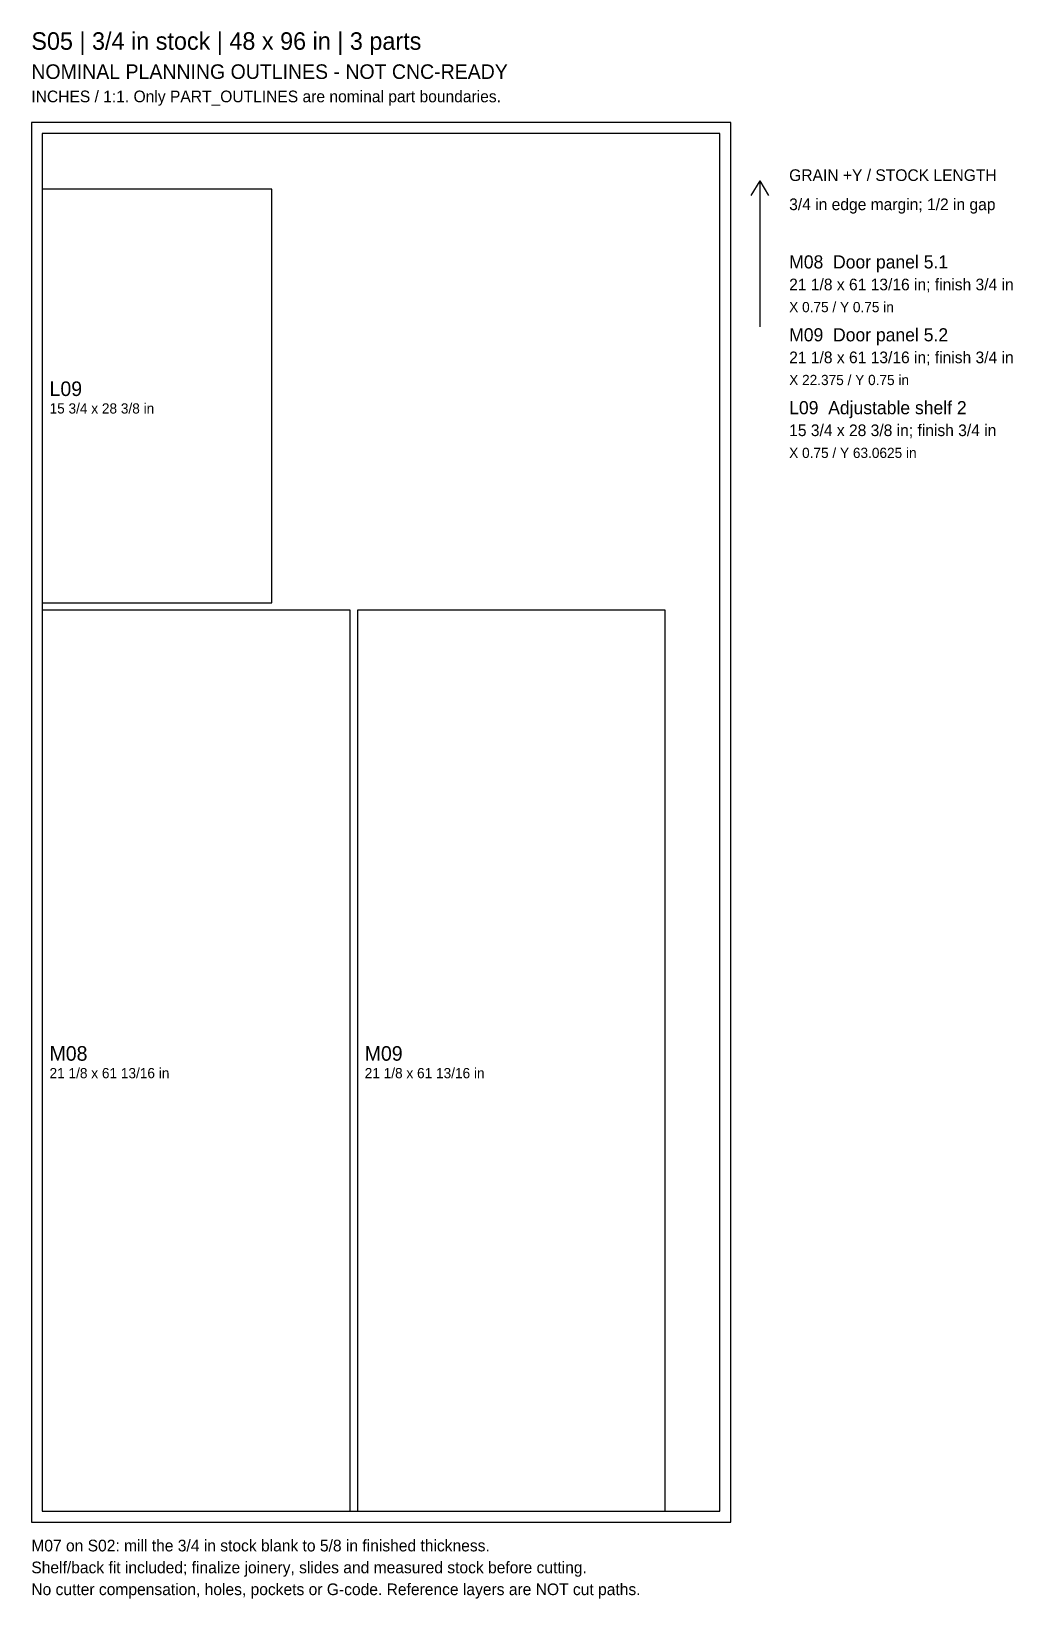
# Model space of a CAD drawing. Header units: inches. Extents: x 0 to 67, y -5 to 102.
import ezdxf

# ---------------------------------------------------------------- set-up
doc = ezdxf.new("R2010")
doc.units = ezdxf.units.IN
doc.header["$MEASUREMENT"] = 0
for name, color, linetype in [('GRAIN_REFERENCE', 5, 'CONTINUOUS'), ('LABELS', 3, 'CONTINUOUS'), ('MARGIN_REFERENCE', 8, 'CONTINUOUS'), ('PART_OUTLINES', 7, 'CONTINUOUS'), ('STOCK_REFERENCE', 8, 'CONTINUOUS')]:
    doc.layers.add(name, color=color, linetype=linetype)

msp = doc.modelspace()

# ---------------------------------------------------------------- linework, layer by layer
at = {"layer": 'GRAIN_REFERENCE'}
for p in [(49.4, 91), (50, 82), (50.6, 91)]:
    msp.add_line(p, (50, 92), dxfattribs=at)
at = {"layer": 'MARGIN_REFERENCE'}
msp.add_lwpolyline([(0.75, 0.75), (47.25, 0.75), (47.25, 95.25), (0.75, 95.25)], close=True, dxfattribs=at)
at = {"layer": 'PART_OUTLINES'}
for points in [[(0.75, 63.0625), (16.5, 63.0625), (16.5, 91.4375), (0.75, 91.4375)], [(0.75, 0.75), (21.875, 0.75), (21.875, 62.5625), (0.75, 62.5625)], [(22.375, 0.75), (43.5, 0.75), (43.5, 62.5625), (22.375, 62.5625)]]:
    msp.add_lwpolyline(points, close=True, dxfattribs=at)
at = {"layer": 'STOCK_REFERENCE'}
msp.add_lwpolyline([(0, 0), (48, 0), (48, 96), (0, 96)], close=True, dxfattribs=at)

# ---------------------------------------------------------------- texts
at = {"layer": 'LABELS'}
for s, height, p in [('S05 | 3/4 in stock | 48 x 96 in | 3 parts', 1.2, (0, 101)), ('NOMINAL PLANNING OUTLINES - NOT CNC-READY', 1, (0, 99)), ('INCHES / 1:1. Only PART_OUTLINES are nominal part boundaries.', 0.8, (0, 97.4)), ('GRAIN +Y / STOCK LENGTH', 0.8, (52, 92)), ('3/4 in edge margin; 1/2 in gap', 0.8, (52, 90)), ('M08  Door panel 5.1', 0.9, (52, 86)), ('21 1/8 x 61 13/16 in; finish 3/4 in', 0.8, (52, 84.5)), ('X 0.75 / Y 0.75 in', 0.7, (52, 83)), ('M09  Door panel 5.2', 0.9, (52, 81)), ('21 1/8 x 61 13/16 in; finish 3/4 in', 0.8, (52, 79.5)), ('X 22.375 / Y 0.75 in', 0.7, (52, 78)), ('L09', 1, (1.25, 77.25)), ('15 3/4 x 28 3/8 in', 0.7, (1.25, 76.05)), ('L09  Adjustable shelf 2', 0.9, (52, 76)), ('15 3/4 x 28 3/8 in; finish 3/4 in', 0.8, (52, 74.5)), ('X 0.75 / Y 63.0625 in', 0.7, (52, 73)), ('M08', 1, (1.25, 31.65625)), ('M09', 1, (22.875, 31.65625)), ('21 1/8 x 61 13/16 in', 0.7, (1.25, 30.45625)), ('21 1/8 x 61 13/16 in', 0.7, (22.875, 30.45625)), ('M07 on S02: mill the 3/4 in stock blank to 5/8 in finished thickness.', 0.8, (0, -2)), ('Shelf/back fit included; finalize joinery, slides and measured stock before cutting.', 0.8, (0, -3.5)), ('No cutter compensation, holes, pockets or G-code. Reference layers are NOT cut paths.', 0.8, (0, -5))]:
    msp.add_text(s, height=height, dxfattribs=at).set_placement(p)

doc.saveas('drawing.dxf')
